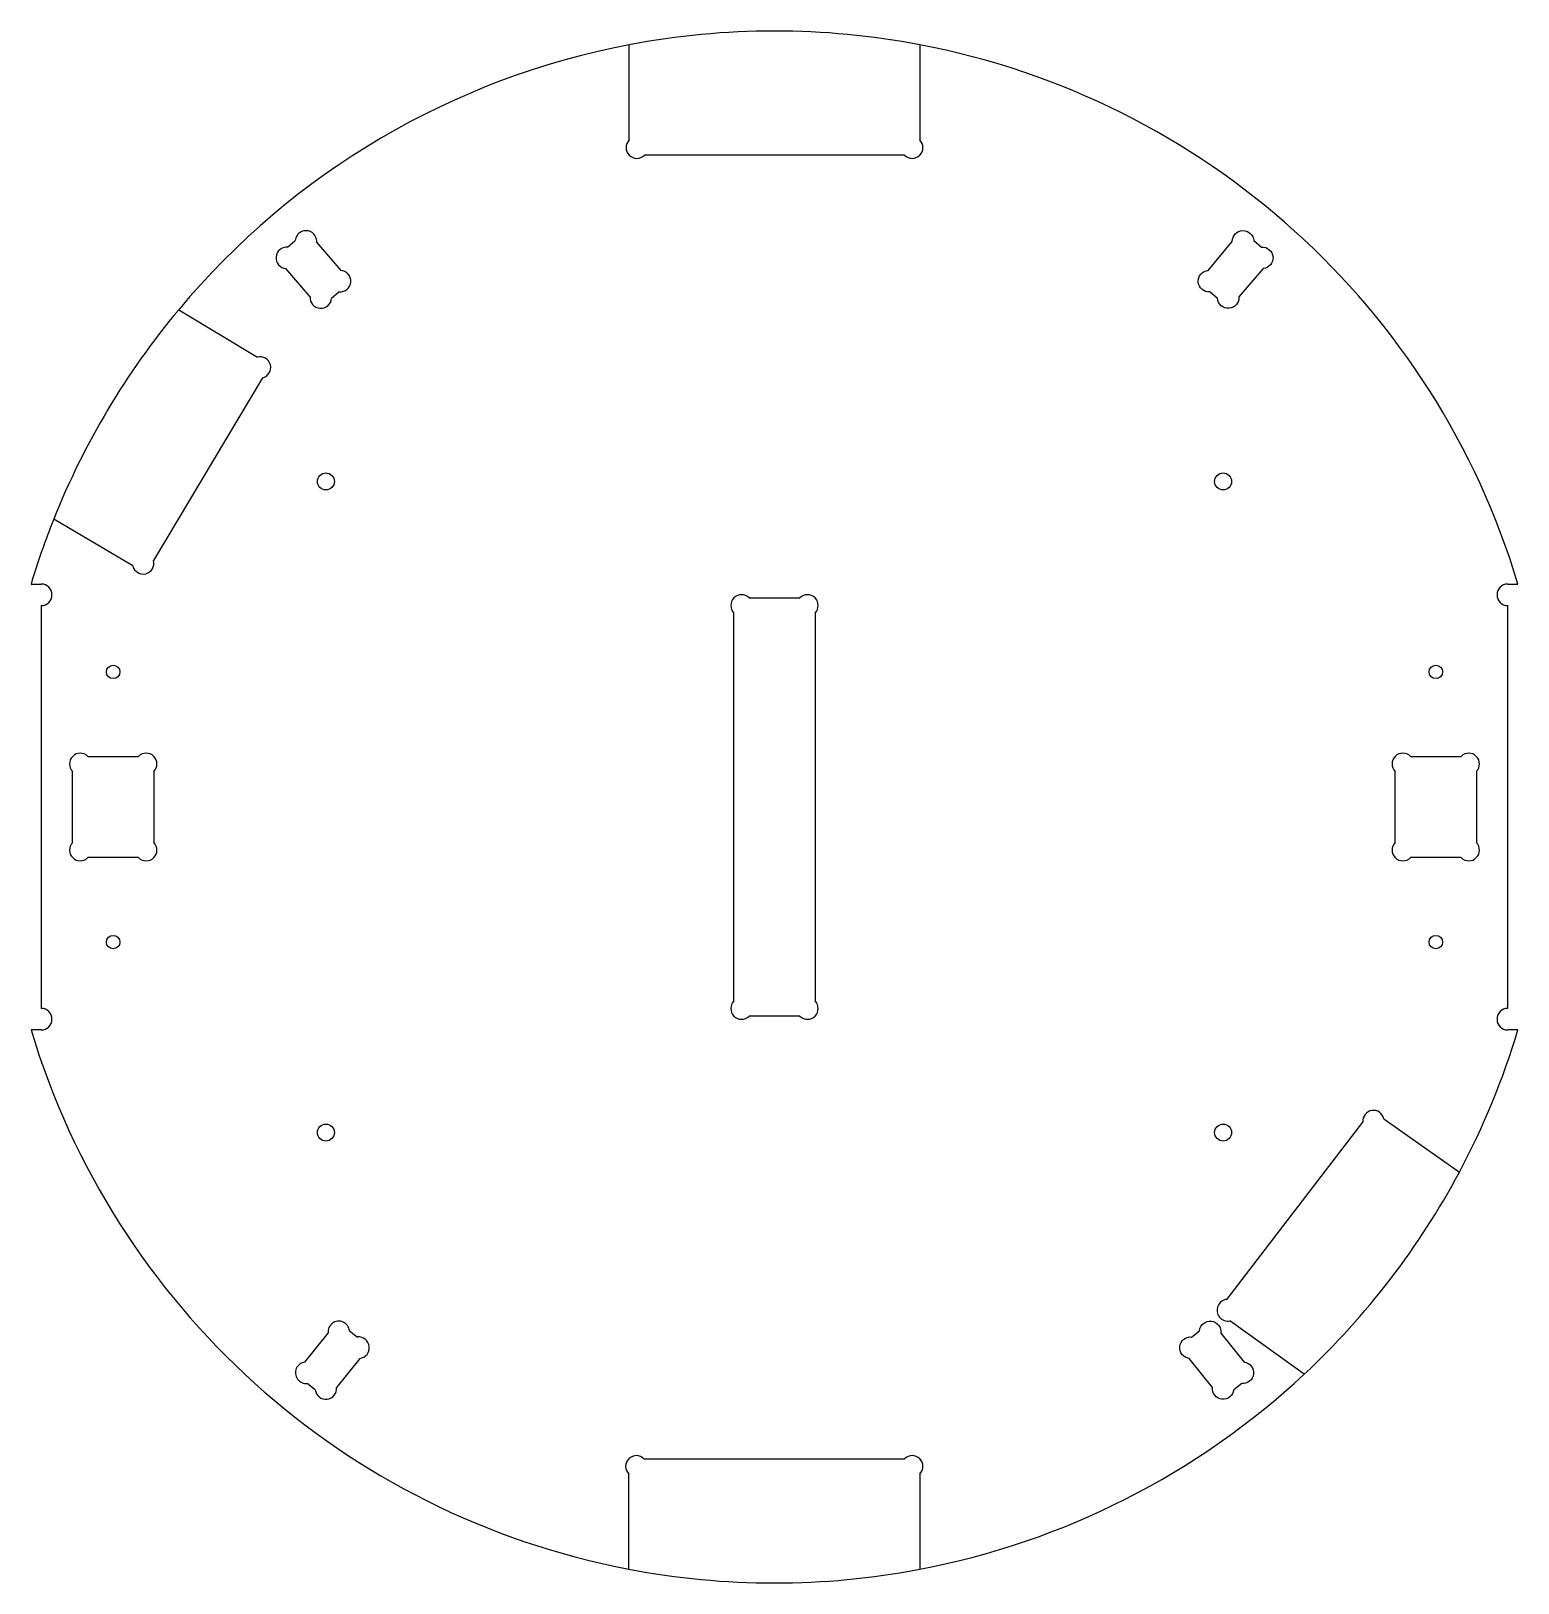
# Model space of a CAD drawing. Header units: millimetres. Extents: x -220 to 220, y -230 to 230.
import ezdxf

# ---------------------------------------------------------------- set-up
doc = ezdxf.new("R2010")
doc.units = ezdxf.units.MM
doc.header["$MEASUREMENT"] = 0

msp = doc.modelspace()

# ---------------------------------------------------------------- linework, layer by layer
at = {"color": 7}
for p, q in [((-43, 197.48), (-43, 225.68)), ((43, 225.68), (43, 197.48)), ((38.5, 192.97), (-38.5, 192.97)), ((-144.14, 165.76), (-141.87, 167.7)), ((-135.52, 167.22), (-128.36, 158.87)), ((-137.47, 151.06), (-144.63, 159.41)), ((-128.85, 152.52), (-131.12, 150.58)), ((-176.36, 147.23), (-153.06, 133.23)), ((-151.51, 127.06), (-183.8, 72.94)), ((-189.96, 71.37), (-213.36, 85.21)), ((-220.06, 66), (-217.06, 66)), ((217.06, 66), (220.06, 66)), ((-7.5, 61.92), (7.5, 61.92)), ((-217.06, 59.63), (-217.06, -59.63)), ((-12, -57.41), (-12, 57.41)), ((12, 57.41), (12, -57.41)), ((217.06, -59.63), (217.06, 59.63)), ((-203.24, 15), (-188.25, 15)), ((188.25, 15), (203.24, 15)), ((-207.74, -10.5), (-207.74, 10.5)), ((-183.74, 10.5), (-183.74, -10.5)), ((183.74, -10.5), (183.74, 10.5)), ((207.74, 10.5), (207.74, -10.5)), ((-188.25, -15), (-203.24, -15)), ((203.24, -15), (188.25, -15)), ((7.5, -61.91), (-7.5, -61.91)), ((-217.06, -66), (-220.06, -66)), ((220.06, -66), (217.06, -66)), ((133.87, -145.77), (174.18, -93.27)), ((180.35, -92.33), (202.73, -108.08)), ((-138.99, -164.35), (-132.12, -155.76)), ((-125.79, -155.05), (-123.46, -156.92)), ((156.78, -167.93), (134.82, -152.17)), ((-122.75, -163.25), (-129.61, -171.84)), ((-135.94, -172.54), (-138.28, -170.68)), ((-38.63, -192.97), (38.5, -192.97)), ((-43.13, -225.66), (-43.13, -197.48)), ((43, -197.48), (43, -225.68))]:
    msp.add_line(p, q, dxfattribs=at)
for points in [[(137.47, 151.06, -1), (131.12, 150.58), (128.85, 152.52, -1), (128.36, 158.87), (135.51, 167.46, -0.962484), (141.87, 167.7), (144.14, 165.76, -1), (144.63, 159.41)], [(135.94, -172.54, -1), (129.61, -171.84), (122.75, -163.25, -1), (123.46, -156.92), (125.79, -155.05, -1), (132.12, -155.76), (138.99, -164.35, -1), (138.28, -170.68)]]:
    msp.add_lwpolyline(points, format="xyb", close=True, dxfattribs=at)
for centre, radius in [((-132.78, 96.39), 2.5), ((132.78, 96.39), 2.5), ((-195.74, 40), 2), ((195.74, 40), 2), ((-195.74, -40), 2), ((195.74, -40), 2), ((-132.78, -96.39), 2.5), ((132.78, -96.39), 2.5)]:
    msp.add_circle(centre, radius, dxfattribs=at)
for centre, radius, start, end in [((0, 0), 229.74, 79.2126, 100.7874), ((0, 0), 229.74, 100.7874, 140.1437), ((0, 0), 229.74, 16.695, 79.2126), ((-40.75, 195.22), 3.18, 135, 315), ((40.75, 195.22), 3.18, -135, 45), ((-138.69, 167.46), 3.18, -4.3806, 175.6194), ((-144.38, 162.58), 3.18, 85.6194, 265.6194), ((-128.6, 155.7), 3.18, -94.3806, 85.6194), ((0, 0), 229.74, 140.1437, 158.2283), ((-134.29, 150.82), 3.18, 175.6194, 355.6194), ((-152.3, 130.14), 3.18, -75.717, 103.895), ((0, 0), 229.74, 158.2283, 163.305), ((-186.88, 72.16), 3.18, -165.523, 14.089), ((-217.06, 62.82), 3.18, -90, 90), ((217.06, 62.82), 3.18, 90, 270), ((-9.75, 59.66), 3.18, 45, 225), ((9.75, 59.66), 3.18, -45, 135), ((-205.49, 12.75), 3.18, 45, 225), ((-185.99, 12.75), 3.18, -45, 135), ((185.99, 12.75), 3.18, 45, 225), ((205.49, 12.75), 3.18, -45, 135), ((-205.49, -12.75), 3.18, 135, 315), ((-185.99, -12.75), 3.18, -135, 45), ((185.99, -12.75), 3.18, 135, 315), ((205.49, -12.75), 3.18, -135, 45), ((-217.06, -62.82), 3.18, -90, 90), ((-9.75, -59.66), 3.18, 135, 315), ((9.75, -59.66), 3.18, -135, 45), ((217.06, -62.82), 3.18, 90, 270), ((0, 0), 229.74, 196.695, 259.1793), ((0, 0), 229.74, 331.9368, 343.305), ((177.28, -92.93), 3.12, 11.0546, 186.2928), ((0, 0), 229.74, 313.0333, 331.9368), ((134.24, -148.99), 3.24, 96.5567, 280.2628), ((-128.96, -155.41), 3.18, 6.3767, 186.3767), ((-123.1, -160.08), 3.18, -83.6233, 96.3767), ((-138.63, -167.51), 3.18, 96.3767, 276.3767), ((0, 0), 229.74, 280.7874, 313.0333), ((-132.78, -172.19), 3.18, -173.6233, 6.3767), ((-40.88, -195.22), 3.18, 45, 225), ((40.75, -195.22), 3.18, -45, 135), ((0, 0), 229.74, 259.1793, 280.7874)]:
    msp.add_arc(centre, radius, start, end, dxfattribs=at)

doc.saveas('drawing.dxf')
